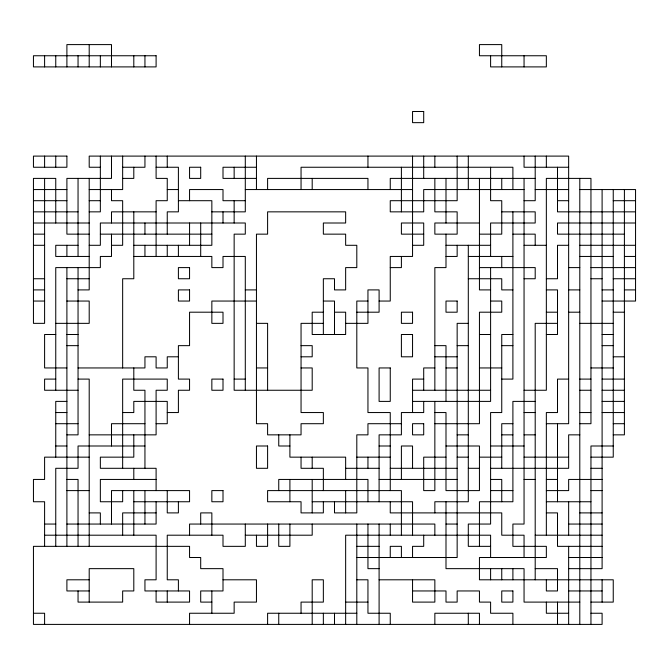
<?xml version="1.0" encoding="UTF-8"?>
<svg xmlns="http://www.w3.org/2000/svg" width="669" height="669" viewBox="0 0 669 669"><rect width="100%" height="100%" fill="white"/><g stroke="black" fill="none" stroke-linecap="round" stroke-linejoin="round"><path stroke-width="1" d="M100.35 167.25L89.203 167.25L89.203 156.103L568.65 156.103L568.65 423.703L546.347 423.703M122.653 167.25L144.947 167.25L144.947 156.103M156.103 167.25L178.397 167.25L178.397 211.847L167.25 211.847L167.25 234.15M256.453 167.25L223.003 167.25L223.003 178.397L256.453 178.397M568.65 167.25L524.053 167.25L524.053 156.103M122.653 178.397L133.8 178.397L133.8 167.25M535.2 178.397L390.253 178.397L390.253 189.553M33.45 189.553L66.9 189.553M89.203 189.553L122.653 189.553L122.653 156.103M167.25 189.553L178.397 189.553M245.297 189.553L412.547 189.553M524.053 189.553L423.703 189.553L423.703 211.847L390.253 211.847L390.253 200.7L457.153 200.7L457.153 156.103M535.2 189.553L568.65 189.553M579.797 189.553L635.55 189.553L635.55 301.05L602.1 301.05M33.45 200.7L66.9 200.7M89.203 200.7L100.35 200.7M178.397 200.7L211.847 200.7L211.847 245.297L133.8 245.297M245.297 200.7L223.003 200.7L223.003 189.553L189.553 189.553L189.553 200.7M524.053 200.7L535.2 200.7L535.2 156.103M557.503 200.7L568.65 200.7M613.247 200.7L635.55 200.7M33.45 211.847L78.047 211.847M89.203 211.847L100.35 211.847L100.35 156.103M156.103 211.847L111.497 211.847L111.497 223.003M211.847 211.847L245.297 211.847L245.297 156.103M501.75 211.847L535.2 211.847L535.2 223.003L490.603 223.003L490.603 256.453M635.55 211.847L557.503 211.847L557.503 167.25M33.45 223.003L89.203 223.003M479.447 223.003L434.85 223.003L434.85 234.15L457.153 234.15L457.153 211.847L434.85 211.847L434.85 178.397M635.55 223.003L557.503 223.003L557.503 234.15L624.403 234.15M33.45 234.15L44.597 234.15M89.203 234.15L66.9 234.15L66.9 178.397L111.497 178.397L111.497 156.103M100.35 234.15L211.847 234.15M423.703 234.15L401.4 234.15L401.4 223.003L423.703 223.003L423.703 245.297L412.547 245.297M479.447 234.15L501.75 234.15L501.75 200.7L490.603 200.7L490.603 167.25M512.897 234.15L535.2 234.15L535.2 245.297M33.45 245.297L44.597 245.297M78.047 245.297L55.753 245.297L55.753 256.453L89.203 256.453M89.203 245.297L100.35 245.297L100.35 223.003L245.297 223.003L245.297 234.15L234.15 234.15L234.15 390.253L312.197 390.253L312.197 367.95L301.05 367.95M111.497 245.297L122.653 245.297L122.653 200.7L111.497 200.7L111.497 189.553M445.997 245.297L490.603 245.297M524.053 245.297L546.347 245.297M568.65 245.297L557.503 245.297L557.503 278.747L546.347 278.747M579.797 245.297L635.55 245.297M133.8 256.453L211.847 256.453L211.847 267.6L223.003 267.6L223.003 256.453L245.297 256.453L245.297 390.253M445.997 256.453L457.153 256.453L457.153 245.297M468.3 256.453L512.897 256.453M579.797 256.453L613.247 256.453M624.403 256.453L635.55 256.453M390.253 267.6L401.4 267.6L401.4 256.453M479.447 267.6L535.2 267.6L535.2 278.747L524.053 278.747M568.65 267.6L579.797 267.6M590.953 267.6L635.55 267.6M33.45 278.747L44.597 278.747M66.9 278.747L89.203 278.747M468.3 278.747L501.75 278.747L501.75 289.903L512.897 289.903M590.953 278.747L602.1 278.747M613.247 278.747L635.55 278.747M33.45 289.903L44.597 289.903M78.047 289.903L89.203 289.903L89.203 178.397M245.297 289.903L256.453 289.903M490.603 289.903L479.447 289.903L479.447 178.397M546.347 289.903L557.503 289.903L557.503 334.5L546.347 334.5M568.65 289.903L579.797 289.903M602.1 289.903L613.247 289.903M624.403 289.903L635.55 289.903M33.45 301.05L44.597 301.05M66.9 301.05L89.203 301.05L89.203 323.353L55.753 323.353M256.453 301.05L211.847 301.05L211.847 323.353L223.003 323.353L223.003 312.197L189.553 312.197L189.553 345.647L178.397 345.647L178.397 379.097L189.553 379.097L189.553 390.253L178.397 390.253L178.397 412.547L167.25 412.547M323.353 301.05L334.5 301.05L334.5 334.5M367.95 301.05L356.803 301.05L356.803 367.95L367.95 367.95L367.95 412.547L390.253 412.547L390.253 490.603M379.097 301.05L390.253 301.05L390.253 256.453L412.547 256.453L412.547 156.103M490.603 301.05L501.75 301.05L501.75 312.197L479.447 312.197L479.447 423.703L434.85 423.703M323.353 312.197L312.197 312.197L312.197 334.5L345.647 334.5L345.647 312.197L334.5 312.197M356.803 312.197L379.097 312.197L379.097 289.903L367.95 289.903L367.95 323.353L345.647 323.353M546.347 312.197L557.503 312.197M568.65 312.197L579.797 312.197M613.247 312.197L624.403 312.197M256.453 323.353L267.6 323.353L267.6 390.253M323.353 323.353L301.05 323.353L301.05 412.547L323.353 412.547L323.353 423.703L301.05 423.703L301.05 434.85L267.6 434.85L267.6 423.703L256.453 423.703L256.453 234.15L267.6 234.15L267.6 211.847L345.647 211.847L345.647 223.003L323.353 223.003L323.353 234.15L345.647 234.15L345.647 245.297L356.803 245.297L356.803 267.6L345.647 267.6L345.647 289.903L334.5 289.903L334.5 278.747L323.353 278.747L323.353 334.5M468.3 323.353L457.153 323.353L457.153 557.503L356.803 557.503M557.503 323.353L535.2 323.353L535.2 579.797M579.797 323.353L613.247 323.353M55.753 334.5L44.597 334.5L44.597 367.95L66.9 367.95M66.9 334.5L78.047 334.5M479.447 334.5L490.603 334.5M512.897 334.5L501.75 334.5L501.75 412.547L490.603 412.547L490.603 524.053L468.3 524.053L468.3 546.347L490.603 546.347M602.1 334.5L613.247 334.5M66.9 345.647L78.047 345.647M301.05 345.647L312.197 345.647L312.197 356.803L301.05 356.803M434.85 345.647L445.997 345.647L445.997 401.4M457.153 345.647L468.3 345.647M501.75 345.647L512.897 345.647M602.1 345.647L613.247 345.647M178.397 356.803L167.25 356.803L167.25 367.95L156.103 367.95L156.103 356.803L144.947 356.803L144.947 367.95L78.047 367.95M434.85 356.803L457.153 356.803M613.247 356.803L624.403 356.803M256.453 367.95L267.6 367.95M434.85 367.95L423.703 367.95L423.703 390.253M445.997 367.95L457.153 367.95M479.447 367.95L501.75 367.95M590.953 367.95L613.247 367.95M55.753 379.097L44.597 379.097L44.597 390.253L78.047 390.253M78.047 379.097L89.203 379.097L89.203 546.347M234.15 379.097L245.297 379.097M423.703 379.097L412.547 379.097L412.547 412.547M501.75 379.097L512.897 379.097L512.897 211.847M568.65 379.097L557.503 379.097L557.503 412.547L546.347 412.547L546.347 535.2M579.797 379.097L590.953 379.097M602.1 379.097L624.403 379.097M412.547 390.253L490.603 390.253M524.053 390.253L546.347 390.253L546.347 178.397L590.953 178.397L590.953 423.703L579.797 423.703M579.797 390.253L590.953 390.253M602.1 390.253L624.403 390.253M66.9 401.4L55.753 401.4L55.753 457.153M412.547 401.4L490.603 401.4L490.603 267.6M535.2 401.4L512.897 401.4L512.897 501.75L479.447 501.75L479.447 546.347M602.1 401.4L624.403 401.4M55.753 412.547L66.9 412.547M122.653 412.547L133.8 412.547L133.8 401.4L167.25 401.4L167.25 423.703L156.103 423.703M434.85 412.547L445.997 412.547L445.997 490.603L479.447 490.603L479.447 445.997L445.997 445.997M524.053 412.547L535.2 412.547M579.797 412.547L590.953 412.547M602.1 412.547L624.403 412.547M55.753 423.703L78.047 423.703M144.947 423.703L111.497 423.703L111.497 445.997M401.4 423.703L367.95 423.703L367.95 434.85L356.803 434.85L356.803 512.897L334.5 512.897L334.5 501.75M512.897 423.703L501.75 423.703L501.75 468.3M613.247 423.703L624.403 423.703M66.9 434.85L78.047 434.85L78.047 267.6M89.203 434.85L156.103 434.85L156.103 390.253L167.25 390.253L167.25 379.097L122.653 379.097L122.653 468.3M457.153 434.85L468.3 434.85M501.75 434.85L512.897 434.85M524.053 434.85L535.2 434.85M579.797 434.85L568.65 434.85L568.65 468.3L490.603 468.3M613.247 434.85L624.403 434.85L624.403 189.553M55.753 445.997L66.9 445.997M144.947 445.997L78.047 445.997L78.047 468.3L55.753 468.3L55.753 546.347M289.903 445.997L278.747 445.997L278.747 434.85M379.097 445.997L390.253 445.997M490.603 445.997L524.053 445.997M613.247 445.997L590.953 445.997L590.953 624.403M89.203 457.153L44.597 457.153L44.597 479.447L33.45 479.447L33.45 501.75L44.597 501.75L44.597 546.347M356.803 457.153L390.253 457.153M445.997 457.153L423.703 457.153L423.703 490.603L434.85 490.603L434.85 401.4M457.153 457.153L468.3 457.153M479.447 457.153L501.75 457.153M524.053 457.153L568.65 457.153M590.953 457.153L613.247 457.153L613.247 189.553M345.647 468.3L379.097 468.3M390.253 468.3L457.153 468.3M468.3 468.3L479.447 468.3M590.953 468.3L602.1 468.3M66.9 479.447L78.047 479.447L78.047 546.347M156.103 479.447L100.35 479.447L100.35 501.75L122.653 501.75L122.653 490.603M379.097 479.447L457.153 479.447M490.603 479.447L501.75 479.447L501.75 501.75M524.053 479.447L535.2 479.447M546.347 479.447L557.503 479.447M602.1 479.447L568.65 479.447L568.65 490.603L546.347 490.603M66.9 490.603L89.203 490.603M490.603 490.603L512.897 490.603M590.953 490.603L602.1 490.603M133.8 501.75L189.553 501.75L189.553 490.603L111.497 490.603L111.497 524.053M312.197 501.75L412.547 501.75L412.547 535.2M546.347 501.75L590.953 501.75M89.203 512.897L100.35 512.897L100.35 524.053M156.103 512.897L122.653 512.897L122.653 535.2M546.347 512.897L557.503 512.897L557.503 546.347L602.1 546.347M579.797 512.897L602.1 512.897M44.597 524.053L55.753 524.053M66.9 524.053L156.103 524.053L156.103 501.75M445.997 524.053L457.153 524.053M568.65 524.053L602.1 524.053M44.597 535.2L156.103 535.2L156.103 579.797L144.947 579.797L144.947 590.953L189.553 590.953L189.553 602.1L156.103 602.1L156.103 590.953M245.297 535.2L312.197 535.2L312.197 524.053M535.2 535.2L602.1 535.2M356.803 546.347L379.097 546.347M568.65 557.503L602.1 557.503M379.097 568.65L367.95 568.65L367.95 524.053M535.2 568.65L557.503 568.65L557.503 590.953L546.347 590.953L546.347 579.797M568.65 568.65L602.1 568.65L602.1 189.553M89.203 579.797L66.9 579.797L66.9 590.953L89.203 590.953M223.003 579.797L256.453 579.797L256.453 602.1L234.15 602.1L234.15 613.247L189.553 613.247L189.553 624.403M356.803 579.797L367.95 579.797L367.95 613.247L390.253 613.247L390.253 624.403M379.097 579.797L434.85 579.797L434.85 602.1L412.547 602.1L412.547 579.797M412.547 590.953L445.997 590.953L445.997 602.1L457.153 602.1L457.153 590.953L479.447 590.953L479.447 602.1L490.603 602.1L490.603 613.247L512.897 613.247L512.897 624.403M568.65 590.953L602.1 590.953M211.847 602.1L200.7 602.1L200.7 590.953L223.003 590.953L223.003 568.65L200.7 568.65L200.7 557.503L189.553 557.503L189.553 546.347L33.45 546.347L33.45 624.403L602.1 624.403L602.1 613.247L590.953 613.247M345.647 602.1L367.95 602.1M579.797 602.1L524.053 602.1L524.053 568.65L445.997 568.65L445.997 501.75M590.953 602.1L613.247 602.1L613.247 579.797L479.447 579.797L479.447 557.503L546.347 557.503L546.347 546.347L512.897 546.347L512.897 524.053L524.053 524.053L524.053 178.397M33.45 613.247L44.597 613.247L44.597 624.403M356.803 613.247L267.6 613.247L267.6 624.403M568.65 613.247L546.347 613.247L546.347 602.1M602.1 579.797L602.1 602.1M579.797 178.397L579.797 624.403M568.65 501.75L568.65 535.2M568.65 546.347L568.65 624.403M557.503 423.703L557.503 501.75M557.503 602.1L557.503 624.403M546.347 156.103L546.347 167.25M524.053 55.753L524.053 66.9M524.053 557.503L524.053 535.2L501.75 535.2L501.75 512.897L390.253 512.897L390.253 501.75M512.897 189.553L512.897 167.25L301.05 167.25L301.05 189.553M512.897 568.65L512.897 579.797M501.75 66.9L501.75 44.597L479.447 44.597L479.447 55.753L546.347 55.753L546.347 66.9L490.603 66.9L490.603 55.753M501.75 178.397L501.75 189.553M501.75 256.453L501.75 267.6M501.75 568.65L501.75 579.797M490.603 557.503L490.603 535.2L345.647 535.2L345.647 624.403M490.603 568.65L490.603 579.797M479.447 624.403L479.447 613.247L434.85 613.247L434.85 624.403M468.3 156.103L468.3 189.553M468.3 245.297L468.3 501.75L434.85 501.75L434.85 512.897M468.3 613.247L468.3 624.403M445.997 178.397L445.997 223.003M445.997 234.15L445.997 267.6L434.85 267.6L434.85 390.253M434.85 156.103L434.85 167.25M434.85 535.2L434.85 524.053L189.553 524.053L189.553 535.2M423.703 156.103L423.703 178.397M423.703 401.4L423.703 412.547L401.4 412.547L401.4 434.85L379.097 434.85L379.097 501.75M423.703 535.2L423.703 546.347L412.547 546.347L412.547 557.503M412.547 468.3L412.547 445.997L401.4 445.997L401.4 479.447M401.4 167.25L401.4 211.847M401.4 535.2L401.4 490.603L267.6 490.603L267.6 501.75L301.05 501.75L301.05 512.897L323.353 512.897L323.353 501.75M401.4 557.503L401.4 546.347L390.253 546.347L390.253 557.503M390.253 524.053L390.253 535.2M379.097 524.053L379.097 624.403M367.95 156.103L367.95 167.25M367.95 189.553L367.95 178.397L267.6 178.397L267.6 189.553M367.95 457.153L367.95 468.3M367.95 501.75L367.95 479.447L278.747 479.447L278.747 490.603M356.803 524.053L356.803 624.403M345.647 479.447L345.647 457.153L289.903 457.153L289.903 434.85M345.647 490.603L345.647 512.897M334.5 613.247L334.5 624.403M323.353 490.603L323.353 468.3L301.05 468.3L301.05 457.153M323.353 613.247L323.353 624.403M312.197 178.397L312.197 189.553M312.197 457.153L312.197 468.3M312.197 479.447L312.197 512.897M312.197 624.403L312.197 579.797L323.353 579.797L323.353 602.1L301.05 602.1L301.05 613.247M289.903 479.447L289.903 501.75M289.903 524.053L289.903 546.347L278.747 546.347L278.747 524.053M278.747 613.247L278.747 624.403M267.6 524.053L267.6 546.347L256.453 546.347L256.453 535.2M256.453 156.103L256.453 189.553M245.297 524.053L245.297 546.347L223.003 546.347L223.003 535.2L167.25 535.2L167.25 579.797L178.397 579.797L178.397 590.953M234.15 167.25L234.15 178.397M234.15 200.7L234.15 223.003M223.003 211.847L223.003 223.003M211.847 535.2L211.847 512.897L200.7 512.897L200.7 524.053M211.847 590.953L211.847 613.247M200.7 223.003L200.7 256.453M189.553 223.003L189.553 245.297M178.397 245.297L178.397 256.453M178.397 501.75L178.397 512.897L167.25 512.897L167.25 490.603M167.25 156.103L167.25 167.25M167.25 245.297L167.25 256.453M167.25 590.953L167.25 602.1M156.103 156.103L156.103 178.397L167.25 178.397L167.25 200.7L156.103 200.7L156.103 256.453M156.103 490.603L156.103 468.3L100.35 468.3L100.35 457.153L133.8 457.153L133.8 434.85M144.947 55.753L144.947 66.9M144.947 223.003L144.947 234.15M144.947 245.297L144.947 256.453M144.947 468.3L144.947 390.253L133.8 390.253L133.8 367.95M144.947 490.603L144.947 524.053M133.8 55.753L133.8 66.9M133.8 211.847L133.8 278.747L122.653 278.747L122.653 367.95M133.8 468.3L133.8 479.447M133.8 490.603L133.8 535.2M111.497 66.9L111.497 44.597L66.9 44.597L66.9 66.9M111.497 234.15L111.497 256.453L100.35 256.453L100.35 267.6L55.753 267.6L55.753 390.253M100.35 55.753L100.35 66.9M89.203 44.597L89.203 66.9M89.203 602.1L89.203 568.65L133.8 568.65L133.8 590.953L122.653 590.953L122.653 602.1L78.047 602.1L78.047 590.953M78.047 55.753L78.047 66.9M78.047 178.397L78.047 256.453M66.9 245.297L66.9 256.453M66.9 267.6L66.9 546.347M55.753 55.753L55.753 66.9M55.753 156.103L55.753 167.25M55.753 223.003L55.753 178.397L33.45 178.397L33.45 323.353L44.597 323.353L44.597 178.397M44.597 55.753L44.597 66.9M44.597 156.103L44.597 167.25M156.103 55.753L33.45 55.753L33.45 66.9L156.103 66.9L156.103 55.753M423.703 111.497L412.547 111.497L412.547 122.653L423.703 122.653L423.703 111.497M66.9 156.103L33.45 156.103L33.45 167.25L66.9 167.25L66.9 156.103M200.7 167.25L189.553 167.25L189.553 178.397L200.7 178.397L200.7 167.25M189.553 267.6L178.397 267.6L178.397 278.747L189.553 278.747L189.553 267.6M189.553 289.903L178.397 289.903L178.397 301.05L189.553 301.05L189.553 289.903M457.153 301.05L445.997 301.05L445.997 312.197L457.153 312.197L457.153 301.05M412.547 312.197L401.4 312.197L401.4 323.353L412.547 323.353L412.547 312.197M412.547 334.5L401.4 334.5L401.4 356.803L412.547 356.803L412.547 334.5M390.253 367.95L379.097 367.95L379.097 401.4L390.253 401.4L390.253 367.95M223.003 379.097L211.847 379.097L211.847 390.253L223.003 390.253L223.003 379.097M423.703 423.703L412.547 423.703L412.547 434.85L423.703 434.85L423.703 423.703M267.6 445.997L256.453 445.997L256.453 468.3L267.6 468.3L267.6 445.997M223.003 490.603L211.847 490.603L211.847 501.75L223.003 501.75L223.003 490.603M512.897 590.953L501.75 590.953L501.75 602.1L512.897 602.1L512.897 590.953"/></g></svg>
